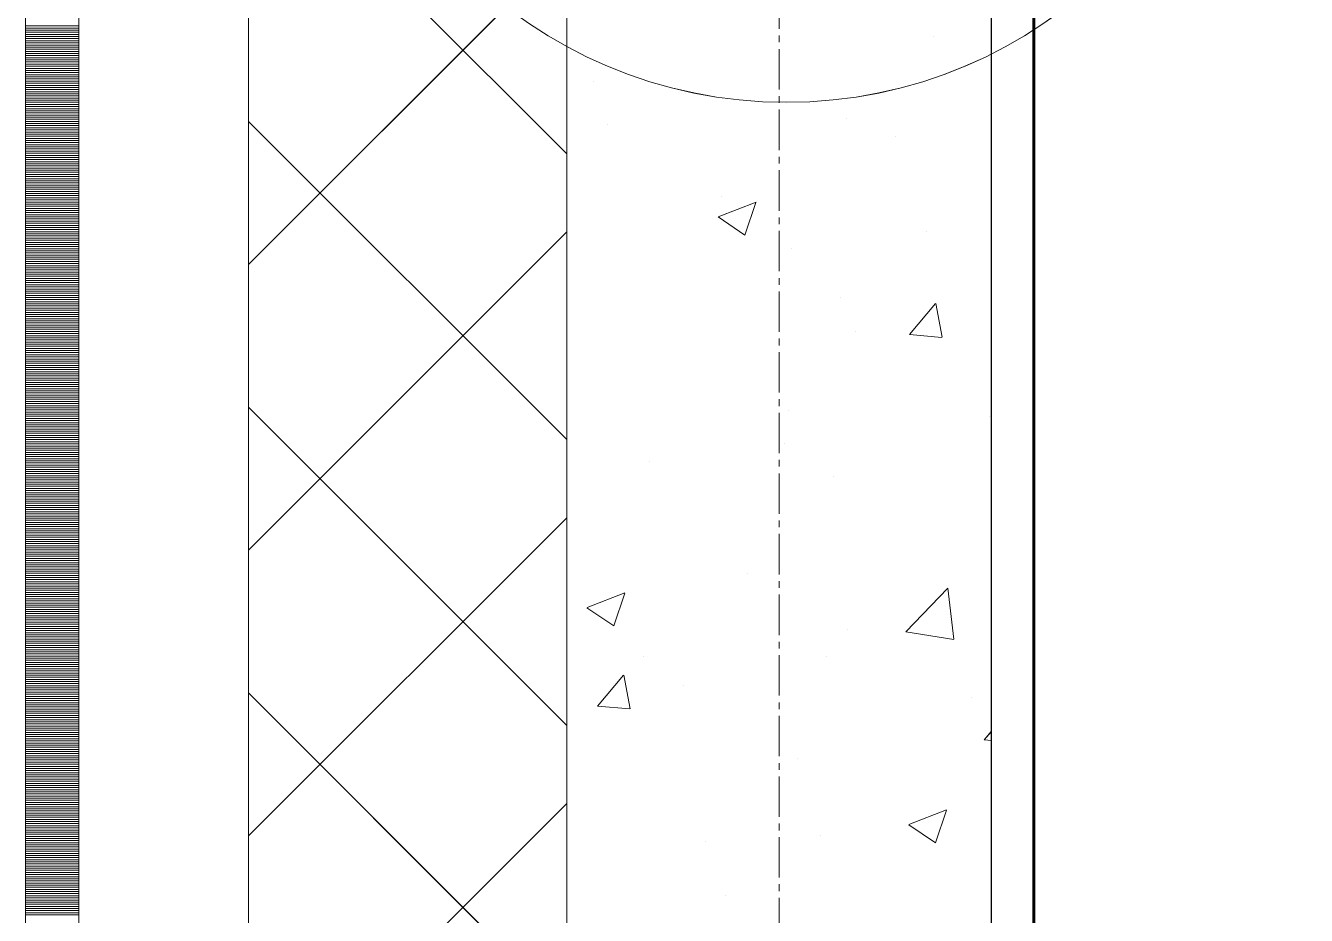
# Model space of a CAD drawing. Header units: millimetres. Extents: x 470010 to 1231400, y -134005 to 421770.
# Drawn here: x 672519 to 673122, y -77553 to -77133 of the extents above; entities that cross this region are included whole.
import ezdxf
from ezdxf.enums import TextEntityAlignment as Align

# ---------------------------------------------------------------- set-up
doc = ezdxf.new("R2010")
doc.units = ezdxf.units.MM
doc.linetypes.add('CENTER2', pattern=[28.575, 19.05, -3.175, 3.175, -3.175])
doc.linetypes.add('DASHED', pattern=[19.05, 12.7, -6.35])
doc.layers.get('Defpoints').update_dxf_attribs({"color": 140})
for name, color, linetype, lineweight in [('0) шп потолок', 3, 'Continuous', 60), ('АР_Стены ПЕНОблок', 52, 'Continuous', 20), ('АР_Тонкая', 254, 'Continuous', 5), ('АР_Утеплитель', 31, 'Continuous', 0), ('АР_Штриховка', 8, 'Continuous', 0)]:
    doc.layers.add(name, color=color, linetype=linetype, lineweight=lineweight)
doc.layers.add('АР_Делит', color=120, linetype='Continuous', lineweight=0, plot=False)
doc.layers.add('РД_Оси_100', color=7, linetype='Continuous', lineweight=0, true_color=0x525252)
doc.styles.add('style1', font='ARIALN.TTF')

# ---------------------------------------------------------------- blocks, each defined once
blk = doc.blocks.new('СОШ_2200_АР_ОСИ_М100_28.05.24')
at = {"layer": 'АР_Делит', "color": 251, "linetype": 'DASHED', "true_color": 0x636466}
blk.add_lwpolyline([(114955, 135155), (114955, -355), (93595.036, -355), (93595.036, 13855), (94145, 13855), (94145, 68320), (66055, 68320), (66055, 13857.73), (83455, 13857.73), (83455, -355), (45245, -355), (45245, 13145), (44695, 13145), (44695, 26755), (45245, 26755), (45245, 68320), (20455, 68320), (20455, 26755), (27955, 26755), (27955, 13145), (-355, 13145), (-355, 100855)], dxfattribs=at)
at = {"layer": 'РД_Оси_100', "color": 251, "linetype": 'CENTER2', "true_color": 0x636466}
blk.add_line((0, -6155), (0, 139938.679), dxfattribs=at)
blk = doc.blocks.new('A$C9108343f')
at = {"layer": '0) шп потолок'}
blk.add_lwpolyline([(14854.96, 26375), (14854.96, 29445), (7274.96, 29445), (7274.96, 20375), (14854.96, 20375), (14854.96, 25235)], dxfattribs=at)
at = {"layer": 'АР_Делит', "color": 18, "true_color": 0x000000}
blk.add_circle((7158.34, 23413.08), 216.34, dxfattribs=at)
at = {"layer": 'АР_Стены ПЕНОблок', "color": 18, "linetype": 'Continuous', "lineweight": 20, "true_color": 0x000000}
for p, q in [((7054.96, 97555), (7054.96, 21355)), ((7254.96, 21355), (7254.96, 97555))]:
    blk.add_line(p, q, dxfattribs=at)
at = {"layer": 'АР_Тонкая', "color": 18, "linetype": 'Continuous', "lineweight": 5, "true_color": 0x000000}
for p, q in [((6799.96, 97555), (6799.96, 21355)), ((6824.96, 97555), (6824.96, 21355)), ((6824.96, 21355), (6824.96, 97555)), ((6904.96, 21355), (6904.96, 97555))]:
    blk.add_line(p, q, dxfattribs=at)
at = {"layer": 'АР_Утеплитель', "color": 18, "linetype": 'Continuous', "lineweight": 0, "true_color": 0x000000}
for p, q in [((6904.96, 97555), (6904.96, 21355)), ((7054.96, 21355), (7054.96, 97555))]:
    blk.add_line(p, q, dxfattribs=at)
at = {"layer": 'АР_Штриховка', "color": 18, "linetype": 'Continuous', "lineweight": 0, "true_color": 0x000000}
for p, q in [((7054.96, 23172.48), (6904.96, 23322.48)), ((6904.96, 23120.34), (7054.96, 23270.34)), ((6799.96, 23232.75), (6824.96, 23232.75)), ((6799.96, 23231.75), (6824.96, 23231.75)), ((6799.96, 23230.75), (6824.96, 23230.75)), ((6799.96, 23229.75), (6824.96, 23229.75)), ((6799.96, 23228.75), (6824.96, 23228.75)), ((6799.96, 23227.75), (6824.96, 23227.75)), ((6799.96, 23226.75), (6824.96, 23226.75)), ((7227.76, 23227.82), (7227.76, 23227.82)), ((6799.96, 23225.75), (6824.96, 23225.75)), ((6799.96, 23224.75), (6824.96, 23224.75)), ((6799.96, 23223.75), (6824.96, 23223.75)), ((6799.96, 23222.75), (6824.96, 23222.75)), ((6799.96, 23221.75), (6824.96, 23221.75)), ((6799.96, 23220.75), (6824.96, 23220.75)), ((6799.96, 23219.75), (6824.96, 23219.75)), ((6799.96, 23218.75), (6824.96, 23218.75)), ((6799.96, 23217.75), (6824.96, 23217.75)), ((6799.96, 23216.75), (6824.96, 23216.75)), ((6799.96, 23215.75), (6824.96, 23215.75)), ((6799.96, 23214.75), (6824.96, 23214.75)), ((6799.96, 23213.75), (6824.96, 23213.75)), ((6799.96, 23212.75), (6824.96, 23212.75)), ((6799.96, 23211.75), (6824.96, 23211.75)), ((6799.96, 23210.75), (6824.96, 23210.75)), ((6799.96, 23209.75), (6824.96, 23209.75)), ((6799.96, 23208.75), (6824.96, 23208.75)), ((6799.96, 23207.75), (6824.96, 23207.75)), ((6799.96, 23206.75), (6824.96, 23206.75)), ((6799.96, 23205.75), (6824.96, 23205.75)), ((6799.96, 23204.75), (6824.96, 23204.75)), ((6799.96, 23203.75), (6824.96, 23203.75)), ((6799.96, 23202.75), (6824.96, 23202.75)), ((7067.35, 23206.7), (7067.35, 23206.7)), ((6799.96, 23201.75), (6824.96, 23201.75)), ((6799.96, 23200.75), (6824.96, 23200.75)), ((6799.96, 23199.75), (6824.96, 23199.75)), ((6799.96, 23198.75), (6824.96, 23198.75)), ((6799.96, 23197.75), (6824.96, 23197.75)), ((6799.96, 23196.75), (6824.96, 23196.75)), ((6799.96, 23195.75), (6824.96, 23195.75)), ((6799.96, 23194.75), (6824.96, 23194.75)), ((6799.96, 23193.75), (6824.96, 23193.75)), ((6799.96, 23192.75), (6824.96, 23192.75)), ((6799.96, 23191.75), (6824.96, 23191.75)), ((6799.96, 23190.75), (6824.96, 23190.75)), ((6799.96, 23189.75), (6824.96, 23189.75)), ((6799.96, 23188.75), (6824.96, 23188.75)), ((6799.96, 23187.75), (6824.96, 23187.75)), ((6799.96, 23186.75), (6824.96, 23186.75)), ((6799.96, 23185.75), (6824.96, 23185.75)), ((6799.96, 23184.75), (6824.96, 23184.75)), ((7054.96, 23037.78), (6904.96, 23187.78)), ((7074.29, 23186.39), (7074.29, 23186.39)), ((7186.79, 23189.35), (7186.79, 23189.35)), ((6799.96, 23183.75), (6824.96, 23183.75)), ((6799.96, 23182.75), (6824.96, 23182.75)), ((6799.96, 23181.75), (6824.96, 23181.75)), ((6799.96, 23180.75), (6824.96, 23180.75)), ((6799.96, 23179.75), (6824.96, 23179.75)), ((6799.96, 23178.75), (6824.96, 23178.75)), ((7209.89, 23180.66), (7209.89, 23180.66)), ((6799.96, 23177.75), (6824.96, 23177.75)), ((6799.96, 23176.75), (6824.96, 23176.75)), ((6799.96, 23175.75), (6824.96, 23175.75)), ((6799.96, 23174.75), (6824.96, 23174.75)), ((6799.96, 23173.75), (6824.96, 23173.75)), ((6799.96, 23172.75), (6824.96, 23172.75)), ((6799.96, 23171.75), (6824.96, 23171.75)), ((6799.96, 23170.75), (6824.96, 23170.75)), ((6799.96, 23169.75), (6824.96, 23169.75)), ((6799.96, 23168.75), (6824.96, 23168.75)), ((6799.96, 23167.75), (6824.96, 23167.75)), ((6799.96, 23166.75), (6824.96, 23166.75)), ((6799.96, 23165.75), (6824.96, 23165.75)), ((6799.96, 23164.75), (6824.96, 23164.75)), ((6799.96, 23163.75), (6824.96, 23163.75)), ((6799.96, 23162.75), (6824.96, 23162.75)), ((6799.96, 23161.75), (6824.96, 23161.75)), ((6799.96, 23160.75), (6824.96, 23160.75)), ((6799.96, 23159.75), (6824.96, 23159.75)), ((6799.96, 23158.75), (6824.96, 23158.75)), ((6799.96, 23157.75), (6824.96, 23157.75)), ((6799.96, 23156.75), (6824.96, 23156.75)), ((6799.96, 23155.75), (6824.96, 23155.75)), ((6799.96, 23154.75), (6824.96, 23154.75)), ((6799.96, 23153.75), (6824.96, 23153.75)), ((6799.96, 23152.75), (6824.96, 23152.75)), ((6799.96, 23151.75), (6824.96, 23151.75)), ((6799.96, 23150.75), (6824.96, 23150.75)), ((6799.96, 23149.75), (6824.96, 23149.75)), ((6799.96, 23148.75), (6824.96, 23148.75)), ((7126.3, 23142.83), (7144.09, 23149.66)), ((7127.85, 23152.27), (7127.85, 23152.27)), ((7138.89, 23134.19), (7144.04, 23149.54)), ((6799.96, 23147.75), (6824.96, 23147.75)), ((6799.96, 23146.75), (6824.96, 23146.75)), ((6799.96, 23145.75), (6824.96, 23145.75)), ((6799.96, 23144.75), (6824.96, 23144.75)), ((6799.96, 23143.75), (6824.96, 23143.75)), ((6799.96, 23142.75), (6824.96, 23142.75)), ((7126.25, 23142.71), (7138.88, 23134.19)), ((7130.25, 23144.57), (7130.25, 23144.57)), ((6799.96, 23141.75), (6824.96, 23141.75)), ((6799.96, 23140.75), (6824.96, 23140.75)), ((6799.96, 23139.75), (6824.96, 23139.75)), ((6799.96, 23138.75), (6824.96, 23138.75)), ((6799.96, 23137.75), (6824.96, 23137.75)), ((6799.96, 23136.75), (6824.96, 23136.75)), ((7224.53, 23136.01), (7224.53, 23136.01)), ((6799.96, 23135.75), (6824.96, 23135.75)), ((6799.96, 23134.75), (6824.96, 23134.75)), ((6799.96, 23133.75), (6824.96, 23133.75)), ((6799.96, 23132.75), (6824.96, 23132.75)), ((6799.96, 23131.75), (6824.96, 23131.75)), ((6799.96, 23130.75), (6824.96, 23130.75)), ((6904.96, 22985.64), (7054.96, 23135.64)), ((6799.96, 23129.75), (6824.96, 23129.75)), ((6799.96, 23128.75), (6824.96, 23128.75)), ((6799.96, 23127.75), (6824.96, 23127.75)), ((6799.96, 23126.75), (6824.96, 23126.75)), ((6799.96, 23125.75), (6824.96, 23125.75)), ((6799.96, 23124.75), (6824.96, 23124.75)), ((6799.96, 23123.75), (6824.96, 23123.75)), ((7160.94, 23127.64), (7160.94, 23127.64)), ((6799.96, 23122.75), (6824.96, 23122.75)), ((6799.96, 23121.75), (6824.96, 23121.75)), ((6799.96, 23120.75), (6824.96, 23120.75)), ((6799.96, 23119.75), (6824.96, 23119.75)), ((6799.96, 23118.75), (6824.96, 23118.75)), ((6799.96, 23117.75), (6824.96, 23117.75)), ((6799.96, 23116.75), (6824.96, 23116.75)), ((6799.96, 23115.75), (6824.96, 23115.75)), ((6799.96, 23114.75), (6824.96, 23114.75)), ((6799.96, 23113.75), (6824.96, 23113.75)), ((6799.96, 23112.75), (6824.96, 23112.75)), ((6799.96, 23111.75), (6824.96, 23111.75)), ((6799.96, 23110.75), (6824.96, 23110.75)), ((6799.96, 23109.75), (6824.96, 23109.75)), ((6799.96, 23108.75), (6824.96, 23108.75)), ((6799.96, 23107.75), (6824.96, 23107.75)), ((6799.96, 23106.75), (6824.96, 23106.75)), ((6799.96, 23105.75), (6824.96, 23105.75)), ((6799.96, 23104.75), (6824.96, 23104.75)), ((6799.96, 23103.75), (6824.96, 23103.75)), ((6799.96, 23102.75), (6824.96, 23102.75)), ((6799.96, 23101.75), (6824.96, 23101.75)), ((6799.96, 23100.75), (6824.96, 23100.75)), ((6799.96, 23099.75), (6824.96, 23099.75)), ((7183.7, 23104.79), (7183.7, 23104.79)), ((7216.41, 23087.29), (7228.65, 23101.88)), ((7231.72, 23085.98), (7228.78, 23101.9)), ((6799.96, 23098.75), (6824.96, 23098.75)), ((6799.96, 23097.75), (6824.96, 23097.75)), ((6799.96, 23096.75), (6824.96, 23096.75)), ((6799.96, 23095.75), (6824.96, 23095.75)), ((6799.96, 23094.75), (6824.96, 23094.75)), ((6799.96, 23093.75), (6824.96, 23093.75)), ((6799.96, 23092.75), (6824.96, 23092.75)), ((6799.96, 23091.75), (6824.96, 23091.75)), ((6799.96, 23090.75), (6824.96, 23090.75)), ((6799.96, 23089.75), (6824.96, 23089.75)), ((6799.96, 23088.75), (6824.96, 23088.75)), ((6799.96, 23087.75), (6824.96, 23087.75)), ((7191.11, 23088.8), (7191.11, 23088.8)), ((6799.96, 23086.75), (6824.96, 23086.75)), ((6799.96, 23085.75), (6824.96, 23085.75)), ((6799.96, 23084.75), (6824.96, 23084.75)), ((6799.96, 23083.75), (6824.96, 23083.75)), ((6799.96, 23082.75), (6824.96, 23082.75)), ((6799.96, 23081.75), (6824.96, 23081.75)), ((7216.41, 23087.28), (7231.59, 23085.96)), ((6799.96, 23080.75), (6824.96, 23080.75)), ((6799.96, 23079.75), (6824.96, 23079.75)), ((6799.96, 23078.75), (6824.96, 23078.75)), ((6799.96, 23077.75), (6824.96, 23077.75)), ((6799.96, 23076.75), (6824.96, 23076.75)), ((6799.96, 23075.75), (6824.96, 23075.75)), ((6799.96, 23074.75), (6824.96, 23074.75)), ((6799.96, 23073.75), (6824.96, 23073.75)), ((6799.96, 23072.75), (6824.96, 23072.75)), ((6799.96, 23071.75), (6824.96, 23071.75)), ((6799.96, 23070.75), (6824.96, 23070.75)), ((6799.96, 23069.75), (6824.96, 23069.75)), ((6799.96, 23068.75), (6824.96, 23068.75)), ((6799.96, 23067.75), (6824.96, 23067.75)), ((6799.96, 23066.75), (6824.96, 23066.75)), ((6799.96, 23065.75), (6824.96, 23065.75)), ((6799.96, 23064.75), (6824.96, 23064.75)), ((6799.96, 23063.75), (6824.96, 23063.75)), ((6799.96, 23062.75), (6824.96, 23062.75)), ((6799.96, 23061.75), (6824.96, 23061.75)), ((6799.96, 23060.75), (6824.96, 23060.75)), ((6799.96, 23059.75), (6824.96, 23059.75)), ((6799.96, 23058.75), (6824.96, 23058.75)), ((6799.96, 23057.75), (6824.96, 23057.75)), ((6799.96, 23056.75), (6824.96, 23056.75)), ((6799.96, 23055.75), (6824.96, 23055.75)), ((6799.96, 23054.75), (6824.96, 23054.75)), ((6799.96, 23053.75), (6824.96, 23053.75)), ((6799.96, 23052.75), (6824.96, 23052.75)), ((6799.96, 23051.75), (6824.96, 23051.75)), ((7054.96, 22903.07), (6904.96, 23053.07)), ((7159.35, 23051.55), (7159.35, 23051.55)), ((6799.96, 23050.75), (6824.96, 23050.75)), ((6799.96, 23049.75), (6824.96, 23049.75)), ((6799.96, 23048.75), (6824.96, 23048.75)), ((6799.96, 23047.75), (6824.96, 23047.75)), ((6799.96, 23046.75), (6824.96, 23046.75)), ((6799.96, 23045.75), (6824.96, 23045.75)), ((7253.91, 23048.49), (7253.91, 23048.49)), ((6799.96, 23044.75), (6824.96, 23044.75)), ((6799.96, 23043.75), (6824.96, 23043.75)), ((6799.96, 23042.75), (6824.96, 23042.75)), ((6799.96, 23041.75), (6824.96, 23041.75)), ((6799.96, 23040.75), (6824.96, 23040.75)), ((6799.96, 23039.75), (6824.96, 23039.75)), ((6799.96, 23038.75), (6824.96, 23038.75)), ((6799.96, 23037.75), (6824.96, 23037.75)), ((6799.96, 23036.75), (6824.96, 23036.75)), ((6799.96, 23035.75), (6824.96, 23035.75)), ((6799.96, 23034.75), (6824.96, 23034.75)), ((6799.96, 23033.75), (6824.96, 23033.75)), ((7157.71, 23035.83), (7157.71, 23035.83)), ((6799.96, 23032.75), (6824.96, 23032.75)), ((6799.96, 23031.75), (6824.96, 23031.75)), ((6799.96, 23030.75), (6824.96, 23030.75)), ((6799.96, 23029.75), (6824.96, 23029.75)), ((6799.96, 23028.75), (6824.96, 23028.75)), ((6799.96, 23027.75), (6824.96, 23027.75)), ((7094.12, 23027.46), (7094.12, 23027.46)), ((6799.96, 23026.75), (6824.96, 23026.75)), ((6799.96, 23025.75), (6824.96, 23025.75)), ((6799.96, 23024.75), (6824.96, 23024.75)), ((6799.96, 23023.75), (6824.96, 23023.75)), ((6799.96, 23022.75), (6824.96, 23022.75)), ((6799.96, 23021.75), (6824.96, 23021.75)), ((6799.96, 23020.75), (6824.96, 23020.75)), ((6799.96, 23019.75), (6824.96, 23019.75)), ((6799.96, 23018.75), (6824.96, 23018.75)), ((6799.96, 23017.75), (6824.96, 23017.75)), ((6799.96, 23016.75), (6824.96, 23016.75)), ((6799.96, 23015.75), (6824.96, 23015.75)), ((7180.61, 23020.24), (7180.61, 23020.24)), ((6799.96, 23014.75), (6824.96, 23014.75)), ((6799.96, 23013.75), (6824.96, 23013.75)), ((6799.96, 23012.75), (6824.96, 23012.75)), ((6799.96, 23011.75), (6824.96, 23011.75)), ((6799.96, 23010.75), (6824.96, 23010.75)), ((6799.96, 23009.75), (6824.96, 23009.75)), ((6799.96, 23008.75), (6824.96, 23008.75)), ((6799.96, 23007.75), (6824.96, 23007.75)), ((6799.96, 23006.75), (6824.96, 23006.75)), ((6799.96, 23005.75), (6824.96, 23005.75)), ((6799.96, 23004.75), (6824.96, 23004.75)), ((6799.96, 23003.75), (6824.96, 23003.75)), ((6799.96, 23002.75), (6824.96, 23002.75)), ((6799.96, 23001.75), (6824.96, 23001.75)), ((6799.96, 23000.75), (6824.96, 23000.75)), ((6799.96, 22999.75), (6824.96, 22999.75)), ((6799.96, 22998.75), (6824.96, 22998.75)), ((6799.96, 22997.75), (6824.96, 22997.75)), ((6904.96, 22850.94), (7054.96, 23000.94)), ((6799.96, 22996.75), (6824.96, 22996.75)), ((6799.96, 22995.75), (6824.96, 22995.75)), ((6799.96, 22994.75), (6824.96, 22994.75)), ((6799.96, 22993.75), (6824.96, 22993.75)), ((6799.96, 22992.75), (6824.96, 22992.75)), ((6799.96, 22991.75), (6824.96, 22991.75)), ((6799.96, 22990.75), (6824.96, 22990.75)), ((6799.96, 22989.75), (6824.96, 22989.75)), ((6799.96, 22988.75), (6824.96, 22988.75)), ((6799.96, 22987.75), (6824.96, 22987.75)), ((6799.96, 22986.75), (6824.96, 22986.75)), ((6799.96, 22985.75), (6824.96, 22985.75)), ((6799.96, 22984.75), (6824.96, 22984.75)), ((6799.96, 22983.75), (6824.96, 22983.75)), ((6799.96, 22982.75), (6824.96, 22982.75)), ((6799.96, 22981.75), (6824.96, 22981.75)), ((6799.96, 22980.75), (6824.96, 22980.75)), ((6799.96, 22979.75), (6824.96, 22979.75)), ((6799.96, 22978.75), (6824.96, 22978.75)), ((6799.96, 22977.75), (6824.96, 22977.75)), ((6799.96, 22976.75), (6824.96, 22976.75)), ((6799.96, 22975.75), (6824.96, 22975.75)), ((6799.96, 22974.75), (6824.96, 22974.75)), ((6799.96, 22973.75), (6824.96, 22973.75)), ((7139.99, 22974.48), (7139.99, 22974.48)), ((6799.96, 22972.75), (6824.96, 22972.75)), ((6799.96, 22971.75), (6824.96, 22971.75)), ((6799.96, 22970.75), (6824.96, 22970.75)), ((6799.96, 22969.75), (6824.96, 22969.75)), ((6799.96, 22968.75), (6824.96, 22968.75)), ((6799.96, 22967.75), (6824.96, 22967.75)), ((7214.68, 22947.16), (7234.47, 22967.78)), ((7237.31, 22943.66), (7234.51, 22967.78)), ((6799.96, 22966.75), (6824.96, 22966.75)), ((6799.96, 22965.75), (6824.96, 22965.75)), ((6799.96, 22964.75), (6824.96, 22964.75)), ((6799.96, 22963.75), (6824.96, 22963.75)), ((6799.96, 22962.75), (6824.96, 22962.75)), ((6799.96, 22961.75), (6824.96, 22961.75)), ((7064.5, 22958.64), (7082.28, 22965.47)), ((7077.09, 22950), (7082.24, 22965.35)), ((6799.96, 22960.75), (6824.96, 22960.75)), ((6799.96, 22959.75), (6824.96, 22959.75)), ((6799.96, 22958.75), (6824.96, 22958.75)), ((6799.96, 22957.75), (6824.96, 22957.75)), ((6799.96, 22956.75), (6824.96, 22956.75)), ((6799.96, 22955.75), (6824.96, 22955.75)), ((7064.44, 22958.52), (7077.08, 22950)), ((6799.96, 22954.75), (6824.96, 22954.75)), ((6799.96, 22953.75), (6824.96, 22953.75)), ((6799.96, 22952.75), (6824.96, 22952.75)), ((6799.96, 22951.75), (6824.96, 22951.75)), ((6799.96, 22950.75), (6824.96, 22950.75)), ((6799.96, 22949.75), (6824.96, 22949.75)), ((6799.96, 22948.75), (6824.96, 22948.75)), ((6799.96, 22947.75), (6824.96, 22947.75)), ((6799.96, 22946.75), (6824.96, 22946.75)), ((6799.96, 22945.75), (6824.96, 22945.75)), ((6799.96, 22944.75), (6824.96, 22944.75)), ((6799.96, 22943.75), (6824.96, 22943.75)), ((6799.96, 22942.75), (6824.96, 22942.75)), ((7187.09, 22948.31), (7187.09, 22948.31)), ((7214.71, 22947.09), (7237.3, 22943.59)), ((6799.96, 22941.75), (6824.96, 22941.75)), ((6799.96, 22940.75), (6824.96, 22940.75)), ((6799.96, 22939.75), (6824.96, 22939.75)), ((6799.96, 22938.75), (6824.96, 22938.75)), ((6799.96, 22937.75), (6824.96, 22937.75)), ((6799.96, 22936.75), (6824.96, 22936.75)), ((6799.96, 22935.75), (6824.96, 22935.75)), ((6799.96, 22934.75), (6824.96, 22934.75)), ((6799.96, 22933.75), (6824.96, 22933.75)), ((6799.96, 22932.75), (6824.96, 22932.75)), ((6799.96, 22931.75), (6824.96, 22931.75)), ((6799.96, 22930.75), (6824.96, 22930.75)), ((7090.89, 22935.65), (7090.89, 22935.65)), ((7177.52, 22935.68), (7177.52, 22935.68)), ((6799.96, 22929.75), (6824.96, 22929.75)), ((6799.96, 22928.75), (6824.96, 22928.75)), ((6799.96, 22927.75), (6824.96, 22927.75)), ((6799.96, 22926.75), (6824.96, 22926.75)), ((6799.96, 22925.75), (6824.96, 22925.75)), ((6799.96, 22924.75), (6824.96, 22924.75)), ((7069.46, 22912.17), (7081.71, 22926.76)), ((7084.78, 22910.86), (7081.84, 22926.78)), ((6799.96, 22923.75), (6824.96, 22923.75)), ((6799.96, 22922.75), (6824.96, 22922.75)), ((6799.96, 22921.75), (6824.96, 22921.75)), ((6799.96, 22920.75), (6824.96, 22920.75)), ((6799.96, 22919.75), (6824.96, 22919.75)), ((6799.96, 22918.75), (6824.96, 22918.75)), ((7109.89, 22921.76), (7109.89, 22921.76)), ((6799.96, 22917.75), (6824.96, 22917.75)), ((6799.96, 22916.75), (6824.96, 22916.75)), ((6799.96, 22915.75), (6824.96, 22915.75)), ((6799.96, 22914.75), (6824.96, 22914.75)), ((6799.96, 22913.75), (6824.96, 22913.75)), ((6799.96, 22912.75), (6824.96, 22912.75)), ((7054.96, 22768.37), (6904.96, 22918.37)), ((7245.48, 22916.03), (7245.48, 22916.03)), ((6799.96, 22911.75), (6824.96, 22911.75)), ((6799.96, 22910.75), (6824.96, 22910.75)), ((6799.96, 22909.75), (6824.96, 22909.75)), ((6799.96, 22908.75), (6824.96, 22908.75)), ((6799.96, 22907.75), (6824.96, 22907.75)), ((6799.96, 22906.75), (6824.96, 22906.75)), ((7069.46, 22912.17), (7084.65, 22910.84)), ((6799.96, 22905.75), (6824.96, 22905.75)), ((6799.96, 22904.75), (6824.96, 22904.75)), ((6799.96, 22903.75), (6824.96, 22903.75)), ((6799.96, 22902.75), (6824.96, 22902.75)), ((6799.96, 22901.75), (6824.96, 22901.75)), ((6799.96, 22900.75), (6824.96, 22900.75)), ((6799.96, 22899.75), (6824.96, 22899.75)), ((6799.96, 22898.75), (6824.96, 22898.75)), ((6799.96, 22897.75), (6824.96, 22897.75)), ((6799.96, 22896.75), (6824.96, 22896.75)), ((6799.96, 22895.75), (6824.96, 22895.75)), ((6799.96, 22894.75), (6824.96, 22894.75)), ((7251.65, 22896.23), (7254.96, 22900.17)), ((7251.65, 22896.23), (7254.96, 22895.94)), ((6799.96, 22893.75), (6824.96, 22893.75)), ((6799.96, 22892.75), (6824.96, 22892.75)), ((6799.96, 22891.75), (6824.96, 22891.75)), ((6799.96, 22890.75), (6824.96, 22890.75)), ((6799.96, 22889.75), (6824.96, 22889.75)), ((6799.96, 22888.75), (6824.96, 22888.75)), ((6799.96, 22887.75), (6824.96, 22887.75)), ((6799.96, 22886.75), (6824.96, 22886.75)), ((6799.96, 22885.75), (6824.96, 22885.75)), ((6799.96, 22884.75), (6824.96, 22884.75)), ((6799.96, 22883.75), (6824.96, 22883.75)), ((6799.96, 22882.75), (6824.96, 22882.75)), ((7163.45, 22887.64), (7163.45, 22887.64)), ((6799.96, 22881.75), (6824.96, 22881.75)), ((6799.96, 22880.75), (6824.96, 22880.75)), ((6799.96, 22879.75), (6824.96, 22879.75)), ((6799.96, 22878.75), (6824.96, 22878.75)), ((6799.96, 22877.75), (6824.96, 22877.75)), ((6799.96, 22876.75), (6824.96, 22876.75)), ((6799.96, 22875.75), (6824.96, 22875.75)), ((6799.96, 22874.75), (6824.96, 22874.75)), ((6799.96, 22873.75), (6824.96, 22873.75)), ((6799.96, 22872.75), (6824.96, 22872.75)), ((6799.96, 22871.75), (6824.96, 22871.75)), ((6799.96, 22870.75), (6824.96, 22870.75)), ((6799.96, 22869.75), (6824.96, 22869.75)), ((6799.96, 22868.75), (6824.96, 22868.75)), ((6799.96, 22867.75), (6824.96, 22867.75)), ((6799.96, 22866.75), (6824.96, 22866.75)), ((6799.96, 22865.75), (6824.96, 22865.75)), ((6799.96, 22864.75), (6824.96, 22864.75)), ((6904.96, 22716.23), (7054.96, 22866.23)), ((6799.96, 22863.75), (6824.96, 22863.75)), ((6799.96, 22862.75), (6824.96, 22862.75)), ((6799.96, 22861.75), (6824.96, 22861.75)), ((6799.96, 22860.75), (6824.96, 22860.75)), ((6799.96, 22859.75), (6824.96, 22859.75)), ((6799.96, 22858.75), (6824.96, 22858.75)), ((7216.11, 22856.38), (7233.9, 22863.21)), ((7228.7, 22847.73), (7233.85, 22863.08)), ((6799.96, 22857.75), (6824.96, 22857.75)), ((6799.96, 22856.75), (6824.96, 22856.75)), ((6799.96, 22855.75), (6824.96, 22855.75)), ((6799.96, 22854.75), (6824.96, 22854.75)), ((6799.96, 22853.75), (6824.96, 22853.75)), ((6799.96, 22852.75), (6824.96, 22852.75)), ((7216.06, 22856.26), (7228.69, 22847.74)), ((6799.96, 22851.75), (6824.96, 22851.75)), ((6799.96, 22850.75), (6824.96, 22850.75)), ((6799.96, 22849.75), (6824.96, 22849.75)), ((6799.96, 22848.75), (6824.96, 22848.75)), ((6799.96, 22847.75), (6824.96, 22847.75)), ((6799.96, 22846.75), (6824.96, 22846.75)), ((7120.27, 22848.13), (7120.27, 22848.13)), ((7174.43, 22851.13), (7174.43, 22851.13)), ((6799.96, 22845.75), (6824.96, 22845.75)), ((6799.96, 22844.75), (6824.96, 22844.75)), ((6799.96, 22843.75), (6824.96, 22843.75)), ((6799.96, 22842.75), (6824.96, 22842.75)), ((6799.96, 22841.75), (6824.96, 22841.75)), ((6799.96, 22840.75), (6824.96, 22840.75)), ((6799.96, 22839.75), (6824.96, 22839.75)), ((6799.96, 22838.75), (6824.96, 22838.75)), ((6799.96, 22837.75), (6824.96, 22837.75)), ((6799.96, 22836.75), (6824.96, 22836.75)), ((6799.96, 22835.75), (6824.96, 22835.75)), ((6799.96, 22834.75), (6824.96, 22834.75)), ((6799.96, 22833.75), (6824.96, 22833.75)), ((6799.96, 22832.75), (6824.96, 22832.75)), ((6799.96, 22831.75), (6824.96, 22831.75)), ((6799.96, 22830.75), (6824.96, 22830.75)), ((6799.96, 22829.75), (6824.96, 22829.75)), ((6799.96, 22828.75), (6824.96, 22828.75)), ((6799.96, 22827.75), (6824.96, 22827.75)), ((6799.96, 22826.75), (6824.96, 22826.75)), ((6799.96, 22825.75), (6824.96, 22825.75)), ((6799.96, 22824.75), (6824.96, 22824.75)), ((6799.96, 22823.75), (6824.96, 22823.75)), ((6799.96, 22822.75), (6824.96, 22822.75)), ((7129.5, 22822.93), (7129.5, 22822.93)), ((6799.96, 22821.75), (6824.96, 22821.75)), ((6799.96, 22820.75), (6824.96, 22820.75)), ((6799.96, 22819.75), (6824.96, 22819.75)), ((6799.96, 22818.75), (6824.96, 22818.75)), ((6799.96, 22817.75), (6824.96, 22817.75)), ((6799.96, 22816.75), (6824.96, 22816.75)), ((6799.96, 22815.75), (6824.96, 22815.75)), ((6799.96, 22814.75), (6824.96, 22814.75)), ((6799.96, 22813.75), (6824.96, 22813.75))]:
    blk.add_line(p, q, dxfattribs=at)
at = {"layer": 'РД_Оси_100'}
blk.add_blockref('СОШ_2200_АР_ОСИ_М100_28.05.24', (7154.96, 6755), dxfattribs=at)
at = {"layer": 'Defpoints', "color": 18, "true_color": 0x000000, "style": 'style1'}
for p in [(143949.34, 316089.12), (143974.98, 281639.5), (143890.4, 273244.71), (143839.99, 264276.81), (143967.75, 254892.38), (12251.96, 104178.14), (12382.58, 96023.14)]:
    blk.add_attdef('АР-ПОМЕЩЕНИЕ:НАИМЕНОВАНИЕ', text='', height=100, dxfattribs=at).set_placement(p, align=Align.MIDDLE)
at = {"layer": 'Defpoints', "color": 18, "true_color": 0x000000, "style": 'style1', "flags": 8}
for p in [(143951.3, 279099.09), (143848.34, 269251.11), (143875.33, 260094.25), (144049.74, 250824.7), (163419.28, 238153.36), (155897.46, 237965.97), (183037.2, 237965.97), (143342.94, 237876.19)]:
    blk.add_attdef('АР-ПОМЕЩЕНИЕ:НАИМЕНОВАНИЕ', text='', height=100, dxfattribs=at).set_placement(p, align=Align.MIDDLE)

msp = doc.modelspace()

# ---------------------------------------------------------------- linework, layer by layer
at = {"layer": '0) шп потолок'}
msp.add_lwpolyline([(680573.57, -73991.242), (680573.57, -70921.242), (672993.57, -70921.242), (672993.57, -79991.242), (680573.57, -79991.242), (680573.57, -75131.242)], dxfattribs=at)
at = {"layer": 'АР_Делит', "color": 18, "true_color": 0x000000}
msp.add_circle((672876.957, -76953.162), 216.336, dxfattribs=at)
at = {"layer": 'АР_Стены ПЕНОблок', "color": 18, "linetype": 'Continuous', "lineweight": 20, "true_color": 0x000000}
for p, q in [((672773.57, -2811.242), (672773.57, -79011.242)), ((672973.57, -79011.242), (672973.57, -2811.242))]:
    msp.add_line(p, q, dxfattribs=at)
at = {"layer": 'АР_Тонкая', "color": 18, "linetype": 'Continuous', "lineweight": 5, "true_color": 0x000000}
for p, q in [((672518.57, -2811.242), (672518.57, -79011.242)), ((672543.57, -2811.242), (672543.57, -79011.242)), ((672543.57, -79011.242), (672543.57, -2811.242)), ((672623.57, -79011.242), (672623.57, -2811.242))]:
    msp.add_line(p, q, dxfattribs=at)
at = {"layer": 'АР_Утеплитель', "color": 18, "linetype": 'Continuous', "lineweight": 0, "true_color": 0x000000}
for p, q in [((672623.57, -2811.242), (672623.57, -79011.242)), ((672773.57, -79011.242), (672773.57, -2811.242))]:
    msp.add_line(p, q, dxfattribs=at)
at = {"layer": 'АР_Штриховка', "color": 18, "linetype": 'Continuous', "lineweight": 0, "true_color": 0x000000}
for p, q in [((672773.57, -77193.762), (672623.57, -77043.762)), ((672623.57, -77245.899), (672773.57, -77095.899)), ((672518.57, -77133.492), (672543.57, -77133.492)), ((672518.57, -77134.492), (672543.57, -77134.492)), ((672518.57, -77135.492), (672543.57, -77135.492)), ((672518.57, -77136.492), (672543.57, -77136.492)), ((672518.57, -77137.492), (672543.57, -77137.492)), ((672518.57, -77138.492), (672543.57, -77138.492)), ((672518.57, -77139.492), (672543.57, -77139.492)), ((672518.57, -77140.492), (672543.57, -77140.492)), ((672518.57, -77141.492), (672543.57, -77141.492)), ((672518.57, -77142.492), (672543.57, -77142.492)), ((672518.57, -77143.492), (672543.57, -77143.492)), ((672518.57, -77144.492), (672543.57, -77144.492)), ((672518.57, -77145.492), (672543.57, -77145.492)), ((672518.57, -77146.492), (672543.57, -77146.492)), ((672518.57, -77147.492), (672543.57, -77147.492)), ((672518.57, -77148.492), (672543.57, -77148.492)), ((672518.57, -77149.492), (672543.57, -77149.492)), ((672518.57, -77150.492), (672543.57, -77150.492)), ((672518.57, -77151.492), (672543.57, -77151.492)), ((672518.57, -77152.492), (672543.57, -77152.492)), ((672518.57, -77153.492), (672543.57, -77153.492)), ((672518.57, -77154.492), (672543.57, -77154.492)), ((672518.57, -77155.492), (672543.57, -77155.492)), ((672518.57, -77156.492), (672543.57, -77156.492)), ((672518.57, -77157.492), (672543.57, -77157.492)), ((672518.57, -77158.492), (672543.57, -77158.492)), ((672518.57, -77159.492), (672543.57, -77159.492)), ((672518.57, -77160.492), (672543.57, -77160.492)), ((672518.57, -77161.492), (672543.57, -77161.492)), ((672518.57, -77162.492), (672543.57, -77162.492)), ((672518.57, -77163.492), (672543.57, -77163.492)), ((672518.57, -77164.492), (672543.57, -77164.492)), ((672518.57, -77165.492), (672543.57, -77165.492)), ((672518.57, -77166.492), (672543.57, -77166.492)), ((672518.57, -77167.492), (672543.57, -77167.492)), ((672518.57, -77168.492), (672543.57, -77168.492)), ((672518.57, -77169.492), (672543.57, -77169.492)), ((672518.57, -77170.492), (672543.57, -77170.492)), ((672518.57, -77171.492), (672543.57, -77171.492)), ((672518.57, -77172.492), (672543.57, -77172.492)), ((672518.57, -77173.492), (672543.57, -77173.492)), ((672518.57, -77174.492), (672543.57, -77174.492)), ((672518.57, -77175.492), (672543.57, -77175.492)), ((672518.57, -77176.492), (672543.57, -77176.492)), ((672518.57, -77177.492), (672543.57, -77177.492)), ((672518.57, -77178.492), (672543.57, -77178.492)), ((672518.57, -77179.492), (672543.57, -77179.492)), ((672773.57, -77328.466), (672623.57, -77178.466)), ((672518.57, -77180.492), (672543.57, -77180.492)), ((672518.57, -77181.492), (672543.57, -77181.492)), ((672518.57, -77182.492), (672543.57, -77182.492)), ((672518.57, -77183.492), (672543.57, -77183.492)), ((672518.57, -77184.492), (672543.57, -77184.492)), ((672518.57, -77185.492), (672543.57, -77185.492)), ((672518.57, -77186.492), (672543.57, -77186.492)), ((672518.57, -77187.492), (672543.57, -77187.492)), ((672518.57, -77188.492), (672543.57, -77188.492)), ((672518.57, -77189.492), (672543.57, -77189.492)), ((672518.57, -77190.492), (672543.57, -77190.492)), ((672518.57, -77191.492), (672543.57, -77191.492)), ((672518.57, -77192.492), (672543.57, -77192.492)), ((672518.57, -77193.492), (672543.57, -77193.492)), ((672518.57, -77194.492), (672543.57, -77194.492)), ((672518.57, -77195.492), (672543.57, -77195.492)), ((672518.57, -77196.492), (672543.57, -77196.492)), ((672518.57, -77197.492), (672543.57, -77197.492)), ((672518.57, -77198.492), (672543.57, -77198.492)), ((672518.57, -77199.492), (672543.57, -77199.492)), ((672518.57, -77200.492), (672543.57, -77200.492)), ((672518.57, -77201.492), (672543.57, -77201.492)), ((672518.57, -77202.492), (672543.57, -77202.492)), ((672518.57, -77203.492), (672543.57, -77203.492)), ((672518.57, -77204.492), (672543.57, -77204.492)), ((672518.57, -77205.492), (672543.57, -77205.492)), ((672518.57, -77206.492), (672543.57, -77206.492)), ((672518.57, -77207.492), (672543.57, -77207.492)), ((672518.57, -77208.492), (672543.57, -77208.492)), ((672518.57, -77209.492), (672543.57, -77209.492)), ((672518.57, -77210.492), (672543.57, -77210.492)), ((672518.57, -77211.492), (672543.57, -77211.492)), ((672518.57, -77212.492), (672543.57, -77212.492)), ((672518.57, -77213.492), (672543.57, -77213.492)), ((672518.57, -77214.492), (672543.57, -77214.492)), ((672518.57, -77215.492), (672543.57, -77215.492)), ((672518.57, -77216.492), (672543.57, -77216.492)), ((672518.57, -77217.492), (672543.57, -77217.492)), ((672518.57, -77218.492), (672543.57, -77218.492)), ((672518.57, -77219.492), (672543.57, -77219.492)), ((672518.57, -77220.492), (672543.57, -77220.492)), ((672518.57, -77221.492), (672543.57, -77221.492)), ((672844.913, -77223.41), (672862.698, -77216.584)), ((672857.504, -77232.056), (672862.654, -77216.707)), ((672518.57, -77222.492), (672543.57, -77222.492)), ((672518.57, -77223.492), (672543.57, -77223.492)), ((672518.57, -77224.492), (672543.57, -77224.492)), ((672518.57, -77225.492), (672543.57, -77225.492)), ((672518.57, -77226.492), (672543.57, -77226.492)), ((672518.57, -77227.492), (672543.57, -77227.492)), ((672844.859, -77223.53), (672857.494, -77232.052)), ((672518.57, -77228.492), (672543.57, -77228.492)), ((672518.57, -77229.492), (672543.57, -77229.492)), ((672518.57, -77230.492), (672543.57, -77230.492)), ((672518.57, -77231.492), (672543.57, -77231.492)), ((672518.57, -77232.492), (672543.57, -77232.492)), ((672518.57, -77233.492), (672543.57, -77233.492)), ((672623.57, -77380.603), (672773.57, -77230.603)), ((672518.57, -77234.492), (672543.57, -77234.492)), ((672518.57, -77235.492), (672543.57, -77235.492)), ((672518.57, -77236.492), (672543.57, -77236.492)), ((672518.57, -77237.492), (672543.57, -77237.492)), ((672518.57, -77238.492), (672543.57, -77238.492)), ((672518.57, -77239.492), (672543.57, -77239.492)), ((672518.57, -77240.492), (672543.57, -77240.492)), ((672518.57, -77241.492), (672543.57, -77241.492)), ((672518.57, -77242.492), (672543.57, -77242.492)), ((672518.57, -77243.492), (672543.57, -77243.492)), ((672518.57, -77244.492), (672543.57, -77244.492)), ((672518.57, -77245.492), (672543.57, -77245.492)), ((672518.57, -77246.492), (672543.57, -77246.492)), ((672518.57, -77247.492), (672543.57, -77247.492)), ((672518.57, -77248.492), (672543.57, -77248.492)), ((672518.57, -77249.492), (672543.57, -77249.492)), ((672518.57, -77250.492), (672543.57, -77250.492)), ((672518.57, -77251.492), (672543.57, -77251.492)), ((672518.57, -77252.492), (672543.57, -77252.492)), ((672518.57, -77253.492), (672543.57, -77253.492)), ((672518.57, -77254.492), (672543.57, -77254.492)), ((672518.57, -77255.492), (672543.57, -77255.492)), ((672518.57, -77256.492), (672543.57, -77256.492)), ((672518.57, -77257.492), (672543.57, -77257.492)), ((672518.57, -77258.492), (672543.57, -77258.492)), ((672518.57, -77259.492), (672543.57, -77259.492)), ((672518.57, -77260.492), (672543.57, -77260.492)), ((672518.57, -77261.492), (672543.57, -77261.492)), ((672518.57, -77262.492), (672543.57, -77262.492)), ((672518.57, -77263.492), (672543.57, -77263.492)), ((672518.57, -77264.492), (672543.57, -77264.492)), ((672518.57, -77265.492), (672543.57, -77265.492)), ((672518.57, -77266.492), (672543.57, -77266.492)), ((672518.57, -77267.492), (672543.57, -77267.492)), ((672518.57, -77268.492), (672543.57, -77268.492)), ((672518.57, -77269.492), (672543.57, -77269.492)), ((672935.018, -77278.953), (672947.264, -77264.36)), ((672950.33, -77280.261), (672947.393, -77264.34)), ((672518.57, -77270.492), (672543.57, -77270.492)), ((672518.57, -77271.492), (672543.57, -77271.492)), ((672518.57, -77272.492), (672543.57, -77272.492)), ((672518.57, -77273.492), (672543.57, -77273.492)), ((672518.57, -77274.492), (672543.57, -77274.492)), ((672518.57, -77275.492), (672543.57, -77275.492)), ((672518.57, -77276.492), (672543.57, -77276.492)), ((672518.57, -77277.492), (672543.57, -77277.492)), ((672518.57, -77278.492), (672543.57, -77278.492)), ((672518.57, -77279.492), (672543.57, -77279.492)), ((672518.57, -77280.492), (672543.57, -77280.492)), ((672518.57, -77281.492), (672543.57, -77281.492)), ((672935.018, -77278.957), (672950.2, -77280.285)), ((672518.57, -77282.492), (672543.57, -77282.492)), ((672518.57, -77283.492), (672543.57, -77283.492)), ((672518.57, -77284.492), (672543.57, -77284.492)), ((672518.57, -77285.492), (672543.57, -77285.492)), ((672518.57, -77286.492), (672543.57, -77286.492)), ((672518.57, -77287.492), (672543.57, -77287.492)), ((672518.57, -77288.492), (672543.57, -77288.492)), ((672518.57, -77289.492), (672543.57, -77289.492)), ((672518.57, -77290.492), (672543.57, -77290.492)), ((672518.57, -77291.492), (672543.57, -77291.492)), ((672518.57, -77292.492), (672543.57, -77292.492)), ((672518.57, -77293.492), (672543.57, -77293.492)), ((672518.57, -77294.492), (672543.57, -77294.492)), ((672518.57, -77295.492), (672543.57, -77295.492)), ((672518.57, -77296.492), (672543.57, -77296.492)), ((672518.57, -77297.492), (672543.57, -77297.492)), ((672518.57, -77298.492), (672543.57, -77298.492)), ((672518.57, -77299.492), (672543.57, -77299.492)), ((672518.57, -77300.492), (672543.57, -77300.492)), ((672518.57, -77301.492), (672543.57, -77301.492)), ((672518.57, -77302.492), (672543.57, -77302.492)), ((672518.57, -77303.492), (672543.57, -77303.492)), ((672518.57, -77304.492), (672543.57, -77304.492)), ((672518.57, -77305.492), (672543.57, -77305.492)), ((672518.57, -77306.492), (672543.57, -77306.492)), ((672518.57, -77307.492), (672543.57, -77307.492)), ((672518.57, -77308.492), (672543.57, -77308.492)), ((672518.57, -77309.492), (672543.57, -77309.492)), ((672518.57, -77310.492), (672543.57, -77310.492)), ((672518.57, -77311.492), (672543.57, -77311.492)), ((672518.57, -77312.492), (672543.57, -77312.492)), ((672518.57, -77313.492), (672543.57, -77313.492)), ((672518.57, -77314.492), (672543.57, -77314.492)), ((672518.57, -77315.492), (672543.57, -77315.492)), ((672518.57, -77316.492), (672543.57, -77316.492)), ((672518.57, -77317.492), (672543.57, -77317.492)), ((672773.57, -77463.17), (672623.57, -77313.17)), ((672518.57, -77318.492), (672543.57, -77318.492)), ((672518.57, -77319.492), (672543.57, -77319.492)), ((672518.57, -77320.492), (672543.57, -77320.492)), ((672518.57, -77321.492), (672543.57, -77321.492)), ((672518.57, -77322.492), (672543.57, -77322.492)), ((672518.57, -77323.492), (672543.57, -77323.492)), ((672518.57, -77324.492), (672543.57, -77324.492)), ((672518.57, -77325.492), (672543.57, -77325.492)), ((672518.57, -77326.492), (672543.57, -77326.492)), ((672518.57, -77327.492), (672543.57, -77327.492)), ((672518.57, -77328.492), (672543.57, -77328.492)), ((672518.57, -77329.492), (672543.57, -77329.492)), ((672518.57, -77330.492), (672543.57, -77330.492)), ((672518.57, -77331.492), (672543.57, -77331.492)), ((672518.57, -77332.492), (672543.57, -77332.492)), ((672518.57, -77333.492), (672543.57, -77333.492)), ((672518.57, -77334.492), (672543.57, -77334.492)), ((672518.57, -77335.492), (672543.57, -77335.492)), ((672518.57, -77336.492), (672543.57, -77336.492)), ((672518.57, -77337.492), (672543.57, -77337.492)), ((672518.57, -77338.492), (672543.57, -77338.492)), ((672518.57, -77339.492), (672543.57, -77339.492)), ((672518.57, -77340.492), (672543.57, -77340.492)), ((672518.57, -77341.492), (672543.57, -77341.492)), ((672518.57, -77342.492), (672543.57, -77342.492)), ((672518.57, -77343.492), (672543.57, -77343.492)), ((672518.57, -77344.492), (672543.57, -77344.492)), ((672518.57, -77345.492), (672543.57, -77345.492)), ((672518.57, -77346.492), (672543.57, -77346.492)), ((672518.57, -77347.492), (672543.57, -77347.492)), ((672518.57, -77348.492), (672543.57, -77348.492)), ((672518.57, -77349.492), (672543.57, -77349.492)), ((672518.57, -77350.492), (672543.57, -77350.492)), ((672518.57, -77351.492), (672543.57, -77351.492)), ((672518.57, -77352.492), (672543.57, -77352.492)), ((672518.57, -77353.492), (672543.57, -77353.492)), ((672518.57, -77354.492), (672543.57, -77354.492)), ((672518.57, -77355.492), (672543.57, -77355.492)), ((672518.57, -77356.492), (672543.57, -77356.492)), ((672518.57, -77357.492), (672543.57, -77357.492)), ((672518.57, -77358.492), (672543.57, -77358.492)), ((672518.57, -77359.492), (672543.57, -77359.492)), ((672518.57, -77360.492), (672543.57, -77360.492)), ((672518.57, -77361.492), (672543.57, -77361.492)), ((672518.57, -77362.492), (672543.57, -77362.492)), ((672518.57, -77363.492), (672543.57, -77363.492)), ((672518.57, -77364.492), (672543.57, -77364.492)), ((672518.57, -77365.492), (672543.57, -77365.492)), ((672518.57, -77366.492), (672543.57, -77366.492)), ((672623.57, -77515.307), (672773.57, -77365.307)), ((672518.57, -77367.492), (672543.57, -77367.492)), ((672518.57, -77368.492), (672543.57, -77368.492)), ((672518.57, -77369.492), (672543.57, -77369.492)), ((672518.57, -77370.492), (672543.57, -77370.492)), ((672518.57, -77371.492), (672543.57, -77371.492)), ((672518.57, -77372.492), (672543.57, -77372.492)), ((672518.57, -77373.492), (672543.57, -77373.492)), ((672518.57, -77374.492), (672543.57, -77374.492)), ((672518.57, -77375.492), (672543.57, -77375.492)), ((672518.57, -77376.492), (672543.57, -77376.492)), ((672518.57, -77377.492), (672543.57, -77377.492)), ((672518.57, -77378.492), (672543.57, -77378.492)), ((672518.57, -77379.492), (672543.57, -77379.492)), ((672518.57, -77380.492), (672543.57, -77380.492)), ((672518.57, -77381.492), (672543.57, -77381.492)), ((672518.57, -77382.492), (672543.57, -77382.492)), ((672518.57, -77383.492), (672543.57, -77383.492)), ((672518.57, -77384.492), (672543.57, -77384.492)), ((672518.57, -77385.492), (672543.57, -77385.492)), ((672518.57, -77386.492), (672543.57, -77386.492)), ((672518.57, -77387.492), (672543.57, -77387.492)), ((672518.57, -77388.492), (672543.57, -77388.492)), ((672518.57, -77389.492), (672543.57, -77389.492)), ((672518.57, -77390.492), (672543.57, -77390.492)), ((672518.57, -77391.492), (672543.57, -77391.492)), ((672518.57, -77392.492), (672543.57, -77392.492)), ((672518.57, -77393.492), (672543.57, -77393.492)), ((672518.57, -77394.492), (672543.57, -77394.492)), ((672518.57, -77395.492), (672543.57, -77395.492)), ((672518.57, -77396.492), (672543.57, -77396.492)), ((672518.57, -77397.492), (672543.57, -77397.492)), ((672518.57, -77398.492), (672543.57, -77398.492)), ((672518.57, -77399.492), (672543.57, -77399.492)), ((672518.57, -77400.492), (672543.57, -77400.492)), ((672518.57, -77401.492), (672543.57, -77401.492)), ((672518.57, -77402.492), (672543.57, -77402.492)), ((672783.111, -77407.599), (672800.896, -77400.772)), ((672795.702, -77416.244), (672800.852, -77400.895)), ((672933.295, -77419.085), (672953.079, -77398.466)), ((672955.925, -77422.584), (672953.119, -77398.461)), ((672518.57, -77403.492), (672543.57, -77403.492)), ((672518.57, -77404.492), (672543.57, -77404.492)), ((672518.57, -77405.492), (672543.57, -77405.492)), ((672518.57, -77406.492), (672543.57, -77406.492)), ((672518.57, -77407.492), (672543.57, -77407.492)), ((672518.57, -77408.492), (672543.57, -77408.492)), ((672783.057, -77407.718), (672795.691, -77416.24)), ((672518.57, -77409.492), (672543.57, -77409.492)), ((672518.57, -77410.492), (672543.57, -77410.492)), ((672518.57, -77411.492), (672543.57, -77411.492)), ((672518.57, -77412.492), (672543.57, -77412.492)), ((672518.57, -77413.492), (672543.57, -77413.492)), ((672518.57, -77414.492), (672543.57, -77414.492)), ((672518.57, -77415.492), (672543.57, -77415.492)), ((672518.57, -77416.492), (672543.57, -77416.492)), ((672518.57, -77417.492), (672543.57, -77417.492)), ((672518.57, -77418.492), (672543.57, -77418.492)), ((672518.57, -77419.492), (672543.57, -77419.492)), ((672518.57, -77420.492), (672543.57, -77420.492)), ((672933.325, -77419.147), (672955.915, -77422.651)), ((672518.57, -77421.492), (672543.57, -77421.492)), ((672518.57, -77422.492), (672543.57, -77422.492)), ((672518.57, -77423.492), (672543.57, -77423.492)), ((672518.57, -77424.492), (672543.57, -77424.492)), ((672518.57, -77425.492), (672543.57, -77425.492)), ((672518.57, -77426.492), (672543.57, -77426.492)), ((672518.57, -77427.492), (672543.57, -77427.492)), ((672518.57, -77428.492), (672543.57, -77428.492)), ((672518.57, -77429.492), (672543.57, -77429.492)), ((672518.57, -77430.492), (672543.57, -77430.492)), ((672518.57, -77431.492), (672543.57, -77431.492)), ((672518.57, -77432.492), (672543.57, -77432.492)), ((672518.57, -77433.492), (672543.57, -77433.492)), ((672518.57, -77434.492), (672543.57, -77434.492)), ((672518.57, -77435.492), (672543.57, -77435.492)), ((672518.57, -77436.492), (672543.57, -77436.492)), ((672518.57, -77437.492), (672543.57, -77437.492)), ((672518.57, -77438.492), (672543.57, -77438.492)), ((672518.57, -77439.492), (672543.57, -77439.492)), ((672518.57, -77440.492), (672543.57, -77440.492)), ((672518.57, -77441.492), (672543.57, -77441.492)), ((672518.57, -77442.492), (672543.57, -77442.492)), ((672518.57, -77443.492), (672543.57, -77443.492)), ((672518.57, -77444.492), (672543.57, -77444.492)), ((672788.077, -77454.071), (672800.322, -77439.478)), ((672803.389, -77455.379), (672800.452, -77439.458)), ((672518.57, -77445.492), (672543.57, -77445.492)), ((672518.57, -77446.492), (672543.57, -77446.492)), ((672518.57, -77447.492), (672543.57, -77447.492)), ((672518.57, -77448.492), (672543.57, -77448.492)), ((672518.57, -77449.492), (672543.57, -77449.492)), ((672518.57, -77450.492), (672543.57, -77450.492)), ((672773.57, -77597.874), (672623.57, -77447.874)), ((672518.57, -77451.492), (672543.57, -77451.492)), ((672518.57, -77452.492), (672543.57, -77452.492)), ((672518.57, -77453.492), (672543.57, -77453.492)), ((672518.57, -77454.492), (672543.57, -77454.492)), ((672518.57, -77455.492), (672543.57, -77455.492)), ((672518.57, -77456.492), (672543.57, -77456.492)), ((672788.077, -77454.075), (672803.259, -77455.403)), ((672518.57, -77457.492), (672543.57, -77457.492)), ((672518.57, -77458.492), (672543.57, -77458.492)), ((672518.57, -77459.492), (672543.57, -77459.492)), ((672518.57, -77460.492), (672543.57, -77460.492)), ((672518.57, -77461.492), (672543.57, -77461.492)), ((672518.57, -77462.492), (672543.57, -77462.492)), ((672518.57, -77463.492), (672543.57, -77463.492)), ((672518.57, -77464.492), (672543.57, -77464.492)), ((672518.57, -77465.492), (672543.57, -77465.492)), ((672518.57, -77466.492), (672543.57, -77466.492)), ((672518.57, -77467.492), (672543.57, -77467.492)), ((672518.57, -77468.492), (672543.57, -77468.492)), ((672970.262, -77470.01), (672973.57, -77466.068)), ((672518.57, -77469.492), (672543.57, -77469.492)), ((672518.57, -77470.492), (672543.57, -77470.492)), ((672518.57, -77471.492), (672543.57, -77471.492)), ((672518.57, -77472.492), (672543.57, -77472.492)), ((672518.57, -77473.492), (672543.57, -77473.492)), ((672518.57, -77474.492), (672543.57, -77474.492)), ((672970.262, -77470.014), (672973.57, -77470.303)), ((672518.57, -77475.492), (672543.57, -77475.492)), ((672518.57, -77476.492), (672543.57, -77476.492)), ((672518.57, -77477.492), (672543.57, -77477.492)), ((672518.57, -77478.492), (672543.57, -77478.492)), ((672518.57, -77479.492), (672543.57, -77479.492)), ((672518.57, -77480.492), (672543.57, -77480.492)), ((672518.57, -77481.492), (672543.57, -77481.492)), ((672518.57, -77482.492), (672543.57, -77482.492)), ((672518.57, -77483.492), (672543.57, -77483.492)), ((672518.57, -77484.492), (672543.57, -77484.492)), ((672518.57, -77485.492), (672543.57, -77485.492)), ((672518.57, -77486.492), (672543.57, -77486.492)), ((672518.57, -77487.492), (672543.57, -77487.492)), ((672518.57, -77488.492), (672543.57, -77488.492)), ((672518.57, -77489.492), (672543.57, -77489.492)), ((672518.57, -77490.492), (672543.57, -77490.492)), ((672518.57, -77491.492), (672543.57, -77491.492)), ((672518.57, -77492.492), (672543.57, -77492.492)), ((672518.57, -77493.492), (672543.57, -77493.492)), ((672518.57, -77494.492), (672543.57, -77494.492)), ((672518.57, -77495.492), (672543.57, -77495.492)), ((672518.57, -77496.492), (672543.57, -77496.492)), ((672518.57, -77497.492), (672543.57, -77497.492)), ((672518.57, -77498.492), (672543.57, -77498.492)), ((672518.57, -77499.492), (672543.57, -77499.492)), ((672518.57, -77500.492), (672543.57, -77500.492)), ((672518.57, -77501.492), (672543.57, -77501.492)), ((672518.57, -77502.492), (672543.57, -77502.492)), ((672518.57, -77503.492), (672543.57, -77503.492)), ((672518.57, -77504.492), (672543.57, -77504.492)), ((672518.57, -77505.492), (672543.57, -77505.492)), ((672623.57, -77650.011), (672773.57, -77500.011)), ((672934.726, -77509.864), (672952.51, -77503.037)), ((672947.316, -77518.509), (672952.466, -77503.16)), ((672518.57, -77506.492), (672543.57, -77506.492)), ((672518.57, -77507.492), (672543.57, -77507.492)), ((672518.57, -77508.492), (672543.57, -77508.492)), ((672518.57, -77509.492), (672543.57, -77509.492)), ((672518.57, -77510.492), (672543.57, -77510.492)), ((672518.57, -77511.492), (672543.57, -77511.492)), ((672934.671, -77509.983), (672947.306, -77518.506)), ((672518.57, -77512.492), (672543.57, -77512.492)), ((672518.57, -77513.492), (672543.57, -77513.492)), ((672518.57, -77514.492), (672543.57, -77514.492)), ((672518.57, -77515.492), (672543.57, -77515.492)), ((672518.57, -77516.492), (672543.57, -77516.492)), ((672518.57, -77517.492), (672543.57, -77517.492)), ((672518.57, -77518.492), (672543.57, -77518.492)), ((672518.57, -77519.492), (672543.57, -77519.492)), ((672518.57, -77520.492), (672543.57, -77520.492)), ((672518.57, -77521.492), (672543.57, -77521.492)), ((672518.57, -77522.492), (672543.57, -77522.492)), ((672518.57, -77523.492), (672543.57, -77523.492)), ((672518.57, -77524.492), (672543.57, -77524.492)), ((672518.57, -77525.492), (672543.57, -77525.492)), ((672518.57, -77526.492), (672543.57, -77526.492)), ((672518.57, -77527.492), (672543.57, -77527.492)), ((672518.57, -77528.492), (672543.57, -77528.492)), ((672518.57, -77529.492), (672543.57, -77529.492)), ((672518.57, -77530.492), (672543.57, -77530.492)), ((672518.57, -77531.492), (672543.57, -77531.492)), ((672518.57, -77532.492), (672543.57, -77532.492)), ((672518.57, -77533.492), (672543.57, -77533.492)), ((672518.57, -77534.492), (672543.57, -77534.492)), ((672518.57, -77535.492), (672543.57, -77535.492)), ((672518.57, -77536.492), (672543.57, -77536.492)), ((672518.57, -77537.492), (672543.57, -77537.492)), ((672518.57, -77538.492), (672543.57, -77538.492)), ((672518.57, -77539.492), (672543.57, -77539.492)), ((672518.57, -77540.492), (672543.57, -77540.492)), ((672518.57, -77541.492), (672543.57, -77541.492)), ((672518.57, -77542.492), (672543.57, -77542.492)), ((672518.57, -77543.492), (672543.57, -77543.492)), ((672518.57, -77544.492), (672543.57, -77544.492)), ((672518.57, -77545.492), (672543.57, -77545.492)), ((672518.57, -77546.492), (672543.57, -77546.492)), ((672518.57, -77547.492), (672543.57, -77547.492)), ((672518.57, -77548.492), (672543.57, -77548.492)), ((672518.57, -77549.492), (672543.57, -77549.492)), ((672518.57, -77550.492), (672543.57, -77550.492)), ((672518.57, -77551.492), (672543.57, -77551.492)), ((672518.57, -77552.492), (672543.57, -77552.492))]:
    msp.add_line(p, q, dxfattribs=at)

# ---------------------------------------------------------------- block references
msp.add_blockref('A$C9108343f', (665718.612, -100366.242))
at = {"layer": 'РД_Оси_100'}
msp.add_blockref('СОШ_2200_АР_ОСИ_М100_28.05.24', (672873.57, -93611.242), dxfattribs=at)

doc.saveas('drawing.dxf')
